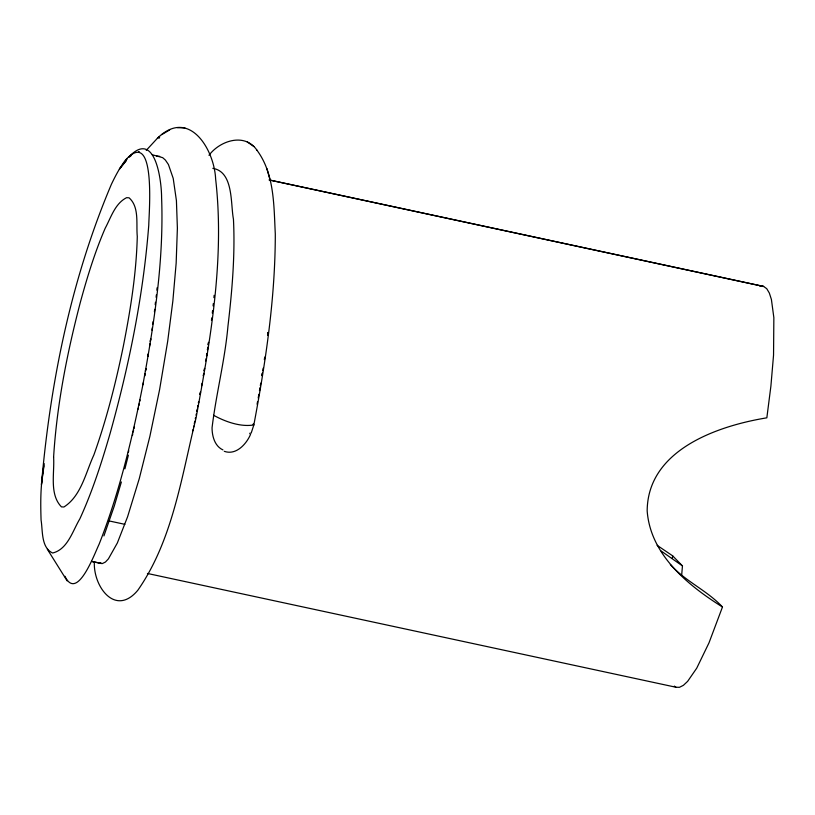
<?xml version="1.0" encoding="UTF-8"?>
<svg xmlns="http://www.w3.org/2000/svg" width="815" height="815" viewBox="0 0 815 815"><rect width="100%" height="100%" fill="white"/><g stroke="black" fill="none" stroke-linecap="round" stroke-linejoin="round"><path stroke-width="1.22" d="M681.697 574.84L682.461 565.905L672.66 555.85L657.104 545.306M213.917 297.648L214.141 295.315M156.857 290.171L157.091 287.807M213.082 305.9L213.326 303.537M156.103 297.292L156.358 294.908M212.297 313.072L212.562 310.678M155.196 304.637L155.471 302.233M211.452 320.305L211.737 317.891M267.666 335.047L267.962 332.622M267.748 334.924L268.043 332.5M154.412 311.768L154.707 309.343M152.751 324.095L153.149 321.558M43.766 465.854C43.114 470.55 42.502 475.237 41.962 479.943C40.465 493.248 40.638 506.716 41.076 520.072C42.869 530.84 40.974 547.568 52.629 553.018C67.716 549.402 72.688 530.779 79.829 518.89C92.411 491.425 101.651 462.584 110.056 433.611C129.055 365.446 143.318 295.702 148.768 225.072C148.829 214.498 156.684 126.244 125.642 159.893C119.887 167.391 115.465 175.775 111.41 184.272C71.16 279.25 50.336 382.031 41.443 484.507L44.255 463.694M151.967 330.177L152.313 327.712M208.508 342.432L208.151 344.898L208.569 342.371M264.396 359.558L264.753 357.082L264.447 359.507M672.344 558.081L672.66 555.85M207.805 347.373L207.438 349.839L207.856 347.322M150.296 341.373L150.663 338.887M150.347 341.332L150.714 338.846M149.542 346.334L149.97 343.818M205.747 361.004L206.175 358.488M262.776 370.682L263.153 368.197M262.338 373.199L261.951 375.684L262.379 373.168M204.555 368.462L204.147 370.947L204.596 368.441M260.331 385.617L260.78 383.121M201.621 385.841L202.059 383.366M258.212 398.036L258.875 394.307M200.49 392.025L200.032 394.491L200.5 392.025M257.082 404.209L257.55 401.744M142.992 384.741L143.46 382.296M197.24 409.13L196.761 411.544L197.006 410.342M222.953 449.911C214.702 446.172 212.083 436.168 212.053 427.844C216.097 393.951 224.869 360.556 227.925 326.428C232.102 290.873 235.219 255.013 233.447 219.194C230.441 203.587 233.732 171.812 212.827 168.328M139.813 401.163L140.058 399.941M196.038 415.192L196.283 413.979M138.937 405.452L139.314 403.619M195.294 418.839L195.539 417.626M138.193 409.11L138.438 407.897M194.286 423.657L194.795 421.253M193.532 427.264L193.787 426.062M192.768 430.84L193.023 429.648M133.976 428.619L134.363 426.866M133.181 432.093L133.579 430.351M132.397 435.536L132.794 433.814M128.352 452.356L128.77 450.705M124.899 468.87L128.383 455.167M253.159 424.554L253.343 423.82L253.842 424.951L251.173 433.132M121.374 481.96L114.283 506.034L103.913 535.934M670.337 564.54C685.476 581.492 707.206 590.498 722.477 606.992L708.989 642.862L696.723 668.178L687.626 681.36L683.388 685.334L679.445 687.32L675.89 687.228L147.423 573.454M91.983 561.504L102.344 563.573L105.461 562.014L108.415 558.856L117.35 542.963L127.588 516.761L139.253 478.69L149.889 436.31L159.597 389.621L167.696 341.24L172.851 301.02L176.152 263.184L177.385 228.18L176.417 200.612L173.218 178.404L168.44 164.559L165.394 160.066L162.674 157.662L152.283 154.748M159.597 137.277L159.567 136.686L157.672 138.01M249.736 433.743L250.062 433.06M250.572 434.334C246.375 444.155 236.034 455.575 224.268 451.316M159.363 137.745L159.078 138.255M127.354 158.599L119.357 169.184L126.182 160.84M146.231 150.368L157.58 138.081M124.298 162.287L126.559 159.791M128.841 156.969C155.421 128.77 161.553 180.94 161.594 197.434C163.988 260.321 154.229 322.985 142.91 384.649C132.132 438.806 119.367 492.892 99.053 544.349C94.642 553.283 77.16 601.959 64.956 576.256M208.976 155.288C219.918 140.638 244.816 132.417 256.919 150.154M129.493 156.969L131.174 155.584M157.417 138.214C188.856 107.468 214.294 149.064 215.639 179.086C224.808 259.109 210.474 339.661 196.008 418.207C181.562 476.337 172.831 540.141 137.827 590.254C115.272 617.383 92.92 586.189 94.377 561.576M161.676 134.658L169.683 129.942M138.438 151.834L139.284 151.672M156.511 156.113L159.709 156.348M184.852 127.843L177.507 127.68M760.059 286.34L763.614 286.442L766.732 288.673L769.329 293.023L771.398 299.411L773.853 317.636L773.547 355.116L770.898 386.096L766.844 417.82C716.956 426.021 647.63 450.094 647.171 510.873C650.38 554.709 687.789 585.282 722.477 606.992M269.979 180.115L763.614 286.442L269.031 179.921M109.118 520.938L124.889 524.33M91.474 561.392L101.406 563.552L99.725 562.686M682.461 565.905L661.159 551.011M253.873 146.517L247.271 141.953M674.331 686.108L675.89 687.228M213.591 415.263C225.368 421.783 240.568 427.162 253.842 424.951C265.659 361.972 275.297 298.188 275.297 233.956C273.82 205.645 274.584 173.656 256.735 149.94M47.301 549.188L67.146 580.901M270.244 180.665L266.862 168.532M53.607 457.093C54.676 473.057 49.175 494.359 61.451 506.879L63.916 507.001C81.306 495.917 85.687 472.598 93.888 454.913C106.48 419.613 115.72 383.213 123.269 346.528C130.42 310.23 136.37 273.494 137.277 236.442C136.044 223.962 139.528 207 129.076 197.811L126.61 197.678C115.027 203.455 110.972 217.524 105.217 228.2C94.835 252.181 87.185 277.243 80.318 302.426C67.095 353.078 56.846 404.76 53.607 457.093M206.888 353.557L206.511 356.043L206.939 353.516M148.361 353.791L147.963 356.277L148.401 353.771M203.74 373.433L203.322 375.919L203.77 373.423M259.914 388.103L259.496 390.589L259.944 388.103M145.875 368.696L145.447 371.171L145.895 368.696M145.009 373.657L144.561 376.133L145.029 373.657M198.646 401.877L198.422 403.089L198.656 401.877M197.953 405.513L197.719 406.716L197.953 405.513"/></g></svg>
